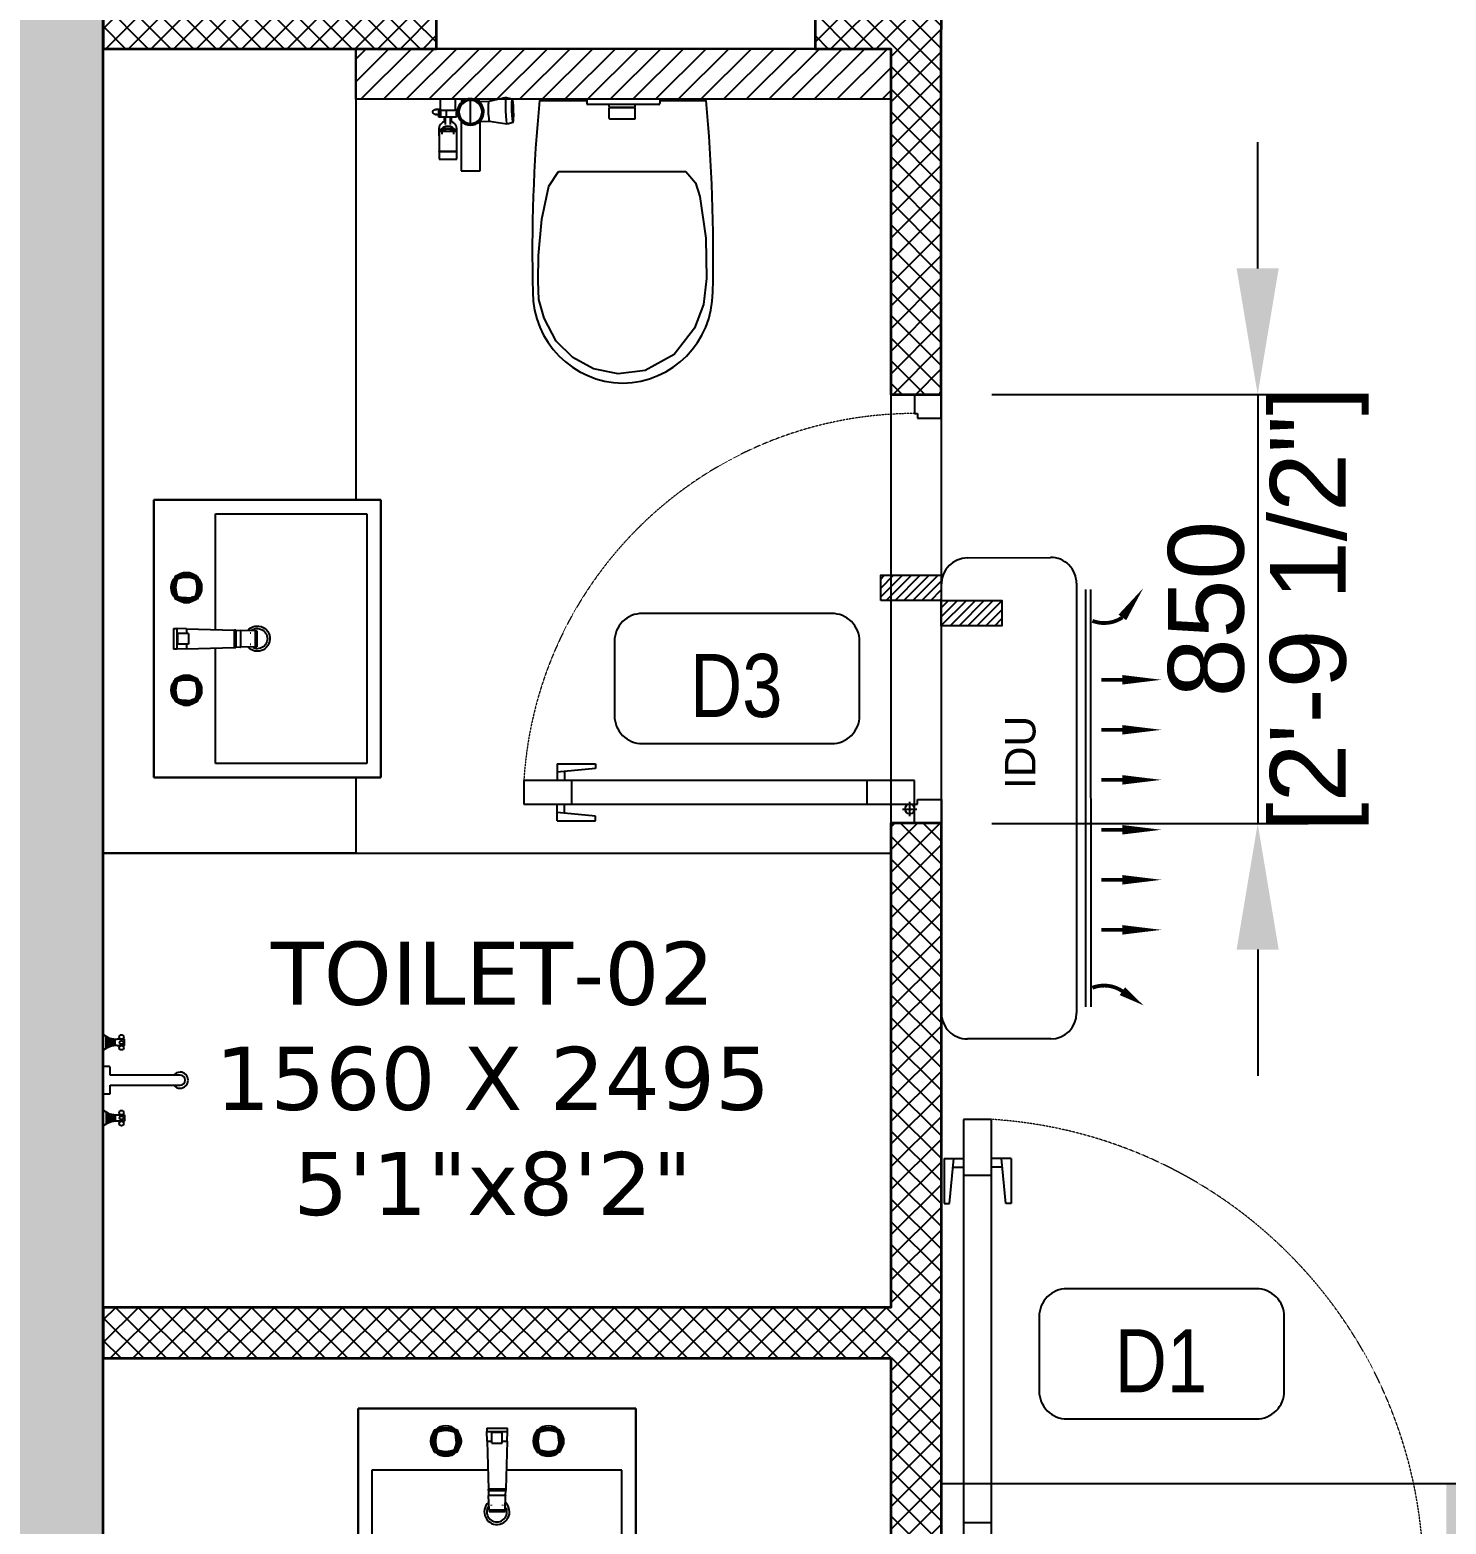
# Model space of a CAD drawing. Header units: millimetres. Extents: x 91566 to 131129, y 141753 to 207061.
# Drawn here: x 118998 to 121804, y 179310 to 182272 of the extents above; entities that cross this region are included whole.
import ezdxf
from ezdxf.enums import TextEntityAlignment as Align

# ---------------------------------------------------------------- set-up
doc = ezdxf.new("R2010")
doc.units = ezdxf.units.MM
doc.linetypes.add('3.5BHK EAST-UN-5$0$DASHED', pattern=[0.75, 0.5, -0.25])
doc.linetypes.add('3BHK  WEST_UN-2$0$DASHED', pattern=[0.75, 0.5, -0.25])
for name, color, linetype in [('A-Dimensions', 4, 'Continuous'), ('A-Door', 11, 'Continuous'), ('A-Door Line', 8, 'Continuous'), ('A-Elevation 10', 8, 'Continuous'), ('A-Fixture', 8, 'Continuous'), ('A-Furniture', 8, 'Continuous'), ('A-Hatch', 252, 'Continuous'), ('A-Room Boundary', 44, 'Continuous'), ('A-Text Main', 44, 'Continuous'), ('A-Ventilator', 4, 'Continuous')]:
    doc.layers.add(name, color=color, linetype=linetype)
doc.layers.add('A-Wall', color=240, linetype='Continuous', lineweight=35)
doc.styles.add('2024-08-29_TOWER-A$0$simplex-0.8', font='simplex.shx', dxfattribs={"width": 0.8})
doc.styles.add('3.5BHK EAST_UN-1$0$grid_text', font='verdana.ttf')
doc.styles.add('3BHK  WEST_UN-2$0$AMISH', font='arial.ttf')
doc.styles.add('ARIAL', font='ARIALN.TTF')
doc.styles.add('S', font='arial.ttf', dxfattribs={"height": 150})
doc.dimstyles.new('DIMSMALL', dxfattribs={"dimtxt": 150, "dimasz": 250, "dimexe": 100, "dimexo": 100, "dimgap": 25, "dimtad": 1, "dimdec": 0, "dimzin": 0, "dimdsep": 46, "dimtxsty": 'S', "dimcen": 0, "dimdle": 100, "dimclrd": 8, "dimclre": 8, "dimclrt": 256, "dimazin": 0, "dimtfac": 1, "dimtdec": 0, "dimtix": 1, "dimtmove": 0, "dimatfit": 3, "dimldrblk": '12_DatumFilled', "dimfxl": 1, "dimtolj": 1, "dimtzin": 0, "dimlwd": -1, "dimlwe": -1, "dimarcsym": 1})

# ---------------------------------------------------------------- blocks, each defined once
blk = doc.blocks.new('A$Ccfbdbe87')
at = {"layer": 'A-Door'}
for p, q in [((99.9, 973.1), (44.4, 973.1)), ((44.4, 973.1), (44.4, 62.5)), ((99.9, 62.5), (99.9, 973.1)), ((5.6, 895.4), (44.4, 895.4)), ((5.6, 895.4), (5.6, 806.5)), ((16.7, 806.5), (24.9, 895.4)), ((138.8, 895.4), (99.9, 895.4)), ((127.7, 806.5), (119.5, 895.4)), ((138.8, 895.4), (138.8, 806.5)), ((23.3, 878.7), (44.4, 878.7)), ((99.9, 862), (44.4, 862)), ((121, 878.7), (99.9, 878.7)), ((5.6, 806.5), (16.7, 806.5)), ((138.8, 806.5), (127.7, 806.5)), ((99.9, 173.5), (44.4, 173.5)), ((33.3, 90.2), (33.3, 56.9)), ((0, 0), (0, 62.5)), ((0, 62.5), (44.4, 62.5)), ((16.7, 73.6), (50, 73.6)), ((44.4, 62.5), (99.9, 62.5)), ((44.4, 62.5), (44.4, 55.5)), ((99.9, 62.5), (99.9, 62.5)), ((1000, 62.5), (955.6, 62.5)), ((955.6, 62.5), (955.6, 55.5)), ((1000, 0), (1000, 62.5)), ((44.4, 55.5), (55.5, 55.5)), ((55.5, 55.5), (55.5, 0)), ((944.5, 55.5), (944.5, 0)), ((955.6, 55.5), (944.5, 55.5)), ((55.5, 0), (0, 0)), ((944.5, 0), (1000, 0))]:
    blk.add_line(p, q, dxfattribs=at)
blk.add_circle((33.3, 73.6), 11.1, dxfattribs=at)
at = {"layer": 'A-Door', "linetype": '3BHK  WEST_UN-2$0$DASHED', "lineweight": 0}
blk.add_arc((41.8, 61.2), 913.8, 0.0822, 86.3506, dxfattribs=at)
blk = doc.blocks.new('A$C9b4d8ff6')
at = {"layer": 'A-Door'}
for p, q in [((84.9, 827.1), (37.7, 827.1)), ((37.7, 827.1), (37.8, 53.1)), ((85, 53.1), (84.9, 827.1)), ((4.7, 761.1), (37.7, 761.1)), ((4.7, 761.1), (4.7, 685.5)), ((14.1, 685.5), (21.1, 761.1)), ((19.8, 746.9), (37.7, 746.9)), ((117.9, 761.1), (84.9, 761.1)), ((102.8, 746.9), (84.9, 746.9)), ((108.5, 685.5), (101.5, 761.1)), ((117.9, 761.1), (118, 685.5)), ((84.9, 732.7), (37.7, 732.7)), ((4.7, 685.5), (14.1, 685.5)), ((118, 685.5), (108.5, 685.5)), ((84.9, 147.5), (37.7, 147.5)), ((14.2, 62.5), (42.5, 62.5)), ((28.3, 76.7), (28.3, 48.4)), ((0, 0), (0, 53.1)), ((0, 53.1), (37.8, 53.1)), ((37.8, 53.1), (85, 53.1)), ((37.8, 53.1), (37.8, 47.2)), ((37.8, 47.2), (47.2, 47.2)), ((47.2, 47.2), (47.2, 0)), ((85, 53.1), (85, 53.1)), ((802.8, 47.2), (802.8, 0.1)), ((812.2, 47.2), (802.8, 47.2)), ((850, 53.2), (812.2, 53.1)), ((812.2, 53.1), (812.2, 47.2)), ((850, 0.1), (850, 53.2)), ((47.2, 0), (0, 0)), ((802.8, 0.1), (850, 0.1))]:
    blk.add_line(p, q, dxfattribs=at)
blk.add_circle((28.3, 62.5), 9.44, dxfattribs=at)
at = {"layer": 'A-Door', "linetype": '3.5BHK EAST-UN-5$0$DASHED', "lineweight": 0}
blk.add_arc((35.5, 52), 776.7, 0.0858, 86.3542, dxfattribs=at)
blk = doc.blocks.new('3BHK  WEST_UN-2$0$WALL MOUNTED SPLIT AC')
for p, q in [((18067.15, -8077.46), (18073.71, -8077.46)), ((18064.01, -8112.84, 0), (18064, -8079.99, 0)), ((18064.41, -8112.84, 0), (18064.41, -8079.99, 0)), ((18065.12, -8113.34), (18065.11, -8079.5)), ((18075.75, -8079.5), (18075.75, -8113.29)), ((18073.72, -8115.33), (18067.16, -8115.38))]:
    blk.add_line(p, q)
at = {"elevation": 0}
for points in [[(18059.86, -8080.11, 0, 0.75, 0), (18061.51, -8081.22, 0.75, 0.75, 0)], [(18058.43, -8086.05, 0, 0.75, 0), (18061.52, -8086.05, 0.75, 0.75, 0)], [(18058.44, -8089.99, 0, 0.75, 0), (18061.52, -8089.99, 0.75, 0.75, 0)], [(18058.44, -8093.93, 0, 0.75, 0), (18061.52, -8093.93, 0.75, 0.75, 0)], [(18058.44, -8097.86, 0, 0.75, 0), (18061.52, -8097.86, 0.75, 0.75, 0)], [(18058.44, -8101.8, 0, 0.75, 0), (18061.52, -8101.8, 0.75, 0.75, 0)], [(18058.44, -8105.74, 0, 0.75, 0), (18061.52, -8105.74, 0.75, 0.75, 0)], [(18059.87, -8112.95, 0, 0.75, 0), (18061.51, -8110.65, 0.75, 0.75, 0)]]:
    blk.add_lwpolyline(points, format="xyseb", dxfattribs=at)
at = {"const_width": 0.3, "elevation": 0}
for points in [[(18061.51, -8081.22, 0.246742), (18063.87, -8081.49, -4.761831)], [(18061.51, -8110.65, -0.246742), (18063.87, -8110.38, 4.761831)]]:
    blk.add_lwpolyline(points, format="xyb", dxfattribs=at)
for points in [[(18061.52, -8086.05), (18063.17, -8086.05)], [(18061.52, -8089.99), (18063.17, -8089.99)], [(18061.52, -8093.93), (18063.17, -8093.93)], [(18061.52, -8097.86), (18063.17, -8097.86)], [(18061.52, -8101.8), (18063.17, -8101.8)], [(18061.52, -8105.74), (18063.17, -8105.74)]]:
    blk.add_lwpolyline(points, dxfattribs=at)
for centre, start, end in [((18067.15, -8079.5), 90.0082, 180.0082), ((18073.71, -8079.5), 0.0078, 90.0078), ((18067.16, -8113.34), 180.0082, 270.0082), ((18073.71, -8113.29), 270.0078, 0.0078)]:
    blk.add_arc(centre, 2.04, start, end)
at = {"layer": 'A-Elevation 10', "style": '3BHK  WEST_UN-2$0$AMISH'}
blk.add_attdef('IDU', text='', height=2.4, rotation=90.0082, dxfattribs=at).set_placement((17772.56, -7418.94, 0), align=Align.MIDDLE_CENTER)
blk = doc.blocks.new('A$Cf00fcc3f')
at = {"layer": 'A-Fixture'}
for p, q in [((0, 0), (0, -450)), ((550, 0), (0, 0)), ((0, -450), (0, 0)), ((0, 0), (550, 0)), ((550, -450), (550, 0)), ((550, 0), (550, -450)), ((144.2, -58.7), (143.6, -64.6)), ((145.9, -53), (144.2, -58.7)), ((148.7, -47.8), (145.9, -53)), ((146.8, -64.6), (147.8, -54.3)), ((147.8, -54.3), (150.8, -44.3)), ((147.8, -54.3), (150.3, -55.2)), ((150.3, -45.9), (148.7, -47.8)), ((149.4, -64.6), (150.3, -55.2)), ((150.3, -55.2), (152.9, -46.2)), ((151.6, -42.4), (150.8, -44.3)), ((150.8, -44.3), (152.9, -46.2)), ((151.6, -42.4), (153.6, -41.5)), ((153.7, -44.5), (151.6, -42.4)), ((152.5, -55), (151.6, -64.6)), ((155.2, -46), (152.5, -55)), ((155.2, -46), (152.5, -55)), ((153.7, -44.5), (152.9, -46.2)), ((154.1, -55.3), (153.2, -64.6)), ((153.6, -41.5), (163.5, -38.6)), ((155.5, -43.7), (153.6, -41.5)), ((155.5, -43.7), (153.7, -44.5)), ((156.4, -47.2), (154.1, -55.3)), ((157.1, -39.5), (155.1, -41.1)), ((164.2, -43.3), (155.2, -46)), ((155.5, -43.7), (164.5, -41)), ((164.5, -44.9), (156.4, -47.2)), ((162.3, -36.7), (157.1, -39.5)), ((167.9, -35), (162.3, -36.7)), ((163.5, -38.6), (173.8, -37.6)), ((163.5, -38.6), (164.5, -41)), ((173.8, -42.3), (164.2, -43.3)), ((173.8, -42.3), (164.2, -43.3)), ((164.5, -41), (173.8, -40.1)), ((173.8, -43.9), (164.5, -44.9)), ((173.8, -34.4), (167.9, -35)), ((179.7, -35), (173.8, -34.4)), ((179.7, -35), (173.8, -34.4)), ((173.8, -37.6), (184.1, -38.6)), ((173.8, -37.6), (173.8, -40.1)), ((173.8, -40.1), (183.2, -41)), ((183.4, -43.3), (173.8, -42.3)), ((183.1, -44.9), (173.8, -43.9)), ((185.4, -36.7), (179.7, -35)), ((185.4, -36.7), (179.7, -35)), ((191.2, -47.2), (183.1, -44.9)), ((184.1, -38.6), (183.2, -41)), ((183.2, -41), (192.2, -43.7)), ((183.4, -43.3), (192.4, -46)), ((192.4, -46), (183.4, -43.3)), ((184.1, -38.6), (194.1, -41.5)), ((190.6, -39.5), (185.4, -36.7)), ((190.6, -39.5), (185.4, -36.7)), ((192.5, -41.1), (190.6, -39.5)), ((192.5, -41.1), (190.6, -39.5)), ((191.2, -47.2), (193.5, -55.3)), ((192.2, -43.7), (194.1, -41.5)), ((192.2, -43.7), (193.9, -44.5)), ((192.4, -46), (195.1, -55)), ((194.4, -64.6), (193.5, -55.3)), ((193.9, -44.5), (196, -42.4)), ((193.9, -44.5), (194.7, -46.2)), ((194.1, -41.5), (196, -42.4)), ((196.9, -44.3), (194.7, -46.2)), ((194.7, -46.2), (197.4, -55.2)), ((195.1, -55), (196, -64.6)), ((196, -42.4), (196.9, -44.3)), ((196.9, -44.3), (199.8, -54.3)), ((198.9, -47.8), (197.3, -45.9)), ((198.9, -47.8), (197.3, -45.9)), ((199.8, -54.3), (197.4, -55.2)), ((197.4, -55.2), (198.3, -64.6)), ((201.7, -53), (198.9, -47.8)), ((201.7, -53), (198.9, -47.8)), ((199.8, -54.3), (200.8, -64.6)), ((203.4, -58.7), (201.7, -53)), ((203.4, -58.7), (201.7, -53)), ((203.4, -58.7), (204, -64.6)), ((204, -64.6), (203.4, -58.7)), ((254.8, -39.2), (296, -39.2)), ((254.8, -39.2), (255, -45.5)), ((255.5, -64.6), (255, -45.5)), ((255, -45.5), (295.9, -45.5)), ((265.1, -68.5), (265.1, -47.9)), ((285.7, -47.9), (265.1, -47.9)), ((285.7, -68.5), (285.7, -47.9)), ((295.3, -64.6), (295.9, -45.5)), ((295.9, -45.5), (296, -39.2)), ((347.4, -58.7), (346.8, -64.6)), ((349.1, -53), (347.4, -58.7)), ((351.9, -47.8), (349.1, -53)), ((350, -64.6), (351, -54.3)), ((351, -54.3), (354, -44.3)), ((351, -54.3), (353.5, -55.2)), ((353.5, -45.9), (351.9, -47.8)), ((352.6, -64.6), (353.5, -55.2)), ((353.5, -55.2), (356.1, -46.2)), ((354.8, -42.4), (354, -44.3)), ((354, -44.3), (356.1, -46.2)), ((354.8, -42.4), (356.8, -41.5)), ((356.9, -44.5), (354.8, -42.4)), ((355.7, -55), (354.8, -64.6)), ((358.4, -46), (355.7, -55)), ((358.4, -46), (355.7, -55)), ((356.9, -44.5), (356.1, -46.2)), ((357.3, -55.3), (356.4, -64.6)), ((356.8, -41.5), (366.7, -38.6)), ((358.7, -43.7), (356.8, -41.5)), ((358.7, -43.7), (356.9, -44.5)), ((359.6, -47.2), (357.3, -55.3)), ((360.3, -39.5), (358.3, -41.1)), ((367.4, -43.3), (358.4, -46)), ((358.7, -43.7), (367.7, -41)), ((367.7, -44.9), (359.6, -47.2)), ((365.5, -36.7), (360.3, -39.5)), ((371.1, -35), (365.5, -36.7)), ((366.7, -38.6), (377, -37.6)), ((366.7, -38.6), (367.7, -41)), ((377, -42.3), (367.4, -43.3)), ((377, -42.3), (367.4, -43.3)), ((367.7, -41), (377, -40.1)), ((377, -43.9), (367.7, -44.9)), ((377, -34.4), (371.1, -35)), ((382.9, -35), (377, -34.4)), ((382.9, -35), (377, -34.4)), ((377, -37.6), (387.3, -38.6)), ((377, -37.6), (377, -40.1)), ((377, -40.1), (386.4, -41)), ((386.6, -43.3), (377, -42.3)), ((386.3, -44.9), (377, -43.9)), ((388.6, -36.7), (382.9, -35)), ((388.6, -36.7), (382.9, -35)), ((394.4, -47.2), (386.3, -44.9)), ((387.3, -38.6), (386.4, -41)), ((386.4, -41), (395.4, -43.7)), ((386.6, -43.3), (395.6, -46)), ((395.6, -46), (386.6, -43.3)), ((387.3, -38.6), (397.3, -41.5)), ((393.8, -39.5), (388.6, -36.7)), ((393.8, -39.5), (388.6, -36.7)), ((395.7, -41.1), (393.8, -39.5)), ((395.7, -41.1), (393.8, -39.5)), ((394.4, -47.2), (396.7, -55.3)), ((395.4, -43.7), (397.3, -41.5)), ((395.4, -43.7), (397.1, -44.5)), ((395.6, -46), (398.3, -55)), ((397.6, -64.6), (396.7, -55.3)), ((397.1, -44.5), (399.2, -42.4)), ((397.1, -44.5), (397.9, -46.2)), ((397.3, -41.5), (399.2, -42.4)), ((400.1, -44.3), (397.9, -46.2)), ((397.9, -46.2), (400.6, -55.2)), ((398.3, -55), (399.2, -64.6)), ((399.2, -42.4), (400.1, -44.3)), ((400.1, -44.3), (403, -54.3)), ((402.1, -47.8), (400.5, -45.9)), ((402.1, -47.8), (400.5, -45.9)), ((403, -54.3), (400.6, -55.2)), ((400.6, -55.2), (401.5, -64.6)), ((404.9, -53), (402.1, -47.8)), ((404.9, -53), (402.1, -47.8)), ((403, -54.3), (404, -64.6)), ((406.6, -58.7), (404.9, -53)), ((406.6, -58.7), (404.9, -53)), ((406.6, -58.7), (407.2, -64.6)), ((406.6, -58.7), (407.2, -64.6)), ((143.6, -64.6), (144.2, -70.5)), ((143.6, -64.6), (144.2, -70.5)), ((144.2, -70.5), (145.9, -76.1)), ((144.2, -70.5), (145.9, -76.1)), ((145.9, -76.1), (148.7, -81.3)), ((145.9, -76.1), (148.7, -81.3)), ((147.8, -74.9), (146.8, -64.6)), ((149.4, -64.6), (146.8, -64.6)), ((147.8, -74.9), (150.3, -73.9)), ((150.8, -84.8), (147.8, -74.9)), ((148.7, -81.3), (150.3, -83.2)), ((148.7, -81.3), (150.3, -83.2)), ((150.3, -73.9), (149.4, -64.6)), ((152.9, -82.9), (150.3, -73.9)), ((150.8, -84.8), (152.9, -82.9)), ((151.6, -86.8), (150.8, -84.8)), ((151.6, -64.6), (152.5, -74.2)), ((151.6, -64.6), (152.5, -74.2)), ((151.6, -86.8), (153.7, -84.7)), ((151.6, -86.8), (153.6, -87.6)), ((152.5, -74.2), (155.2, -83.2)), ((152.5, -74.2), (155.2, -83.2)), ((152.9, -82.9), (153.7, -84.7)), ((153.2, -64.6), (154.1, -73.9)), ((155.5, -85.5), (153.6, -87.6)), ((163.5, -90.6), (153.6, -87.6)), ((153.7, -84.7), (155.5, -85.5)), ((154.1, -73.9), (156.4, -81.9)), ((155.1, -88.1), (157.1, -89.7)), ((155.1, -88.1), (157.1, -89.7)), ((155.2, -83.2), (164.2, -85.9)), ((155.2, -83.2), (164.2, -85.9)), ((164.5, -88.1), (155.5, -85.5)), ((156.4, -81.9), (164.5, -84.3)), ((163.5, -90.6), (164.5, -88.1)), ((164.2, -85.9), (173.8, -86.8)), ((164.2, -85.9), (173.8, -86.8)), ((164.5, -84.3), (173.8, -85.2)), ((173.8, -89), (164.5, -88.1)), ((173.8, -85.2), (183.1, -84.3)), ((173.8, -86.8), (183.4, -85.9)), ((173.8, -86.8), (183.4, -85.9)), ((183.2, -88.1), (173.8, -89)), ((183.1, -84.3), (191.2, -81.9)), ((192.2, -85.5), (183.2, -88.1)), ((184.1, -90.6), (183.2, -88.1)), ((183.4, -85.9), (192.4, -83.2)), ((183.4, -85.9), (192.4, -83.2)), ((194.1, -87.6), (184.1, -90.6)), ((190.6, -89.7), (192.5, -88.1)), ((190.6, -89.7), (192.5, -88.1)), ((191.2, -81.9), (193.5, -73.9)), ((192.2, -85.5), (193.9, -84.7)), ((192.2, -85.5), (194.1, -87.6)), ((192.4, -83.2), (195.1, -74.2)), ((192.4, -83.2), (195.1, -74.2)), ((194.4, -64.6), (193.5, -73.9)), ((193.9, -84.7), (194.7, -82.9)), ((193.9, -84.7), (196, -86.8)), ((196, -86.8), (194.1, -87.6)), ((197.4, -73.9), (194.7, -82.9)), ((196.9, -84.8), (194.7, -82.9)), ((196, -64.6), (195.1, -74.2)), ((196, -86.8), (196.9, -84.8)), ((199.8, -74.9), (196.9, -84.8)), ((197.3, -83.2), (198.9, -81.3)), ((197.3, -83.2), (198.9, -81.3)), ((198.3, -64.6), (197.4, -73.9)), ((199.8, -74.9), (197.4, -73.9)), ((198.3, -64.6), (200.8, -64.6)), ((198.9, -81.3), (201.7, -76.1)), ((198.9, -81.3), (201.7, -76.1)), ((200.8, -64.6), (199.8, -74.9)), ((201.7, -76.1), (203.4, -70.5)), ((201.7, -76.1), (203.4, -70.5)), ((204, -64.6), (203.4, -70.5)), ((204, -64.6), (203.4, -70.5)), ((255.5, -64.6), (258.3, -160.2)), ((255.5, -64.6), (265.1, -64.6)), ((265.1, -68.5), (285.7, -68.5)), ((285.7, -64.6), (295.3, -64.6)), ((295.3, -64.6), (292.6, -160.2)), ((346.8, -64.6), (347.4, -70.5)), ((346.8, -64.6), (347.4, -70.5)), ((347.4, -70.5), (349.1, -76.1)), ((347.4, -70.5), (349.1, -76.1)), ((349.1, -76.1), (351.9, -81.3)), ((349.1, -76.1), (351.9, -81.3)), ((351, -74.9), (350, -64.6)), ((352.6, -64.6), (350, -64.6)), ((351, -74.9), (353.5, -73.9)), ((354, -84.8), (351, -74.9)), ((351.9, -81.3), (353.5, -83.2)), ((351.9, -81.3), (353.5, -83.2)), ((353.5, -73.9), (352.6, -64.6)), ((356.1, -82.9), (353.5, -73.9)), ((354, -84.8), (356.1, -82.9)), ((354.8, -86.8), (354, -84.8)), ((354.8, -64.6), (355.7, -74.2)), ((354.8, -64.6), (355.7, -74.2)), ((354.8, -86.8), (356.9, -84.7)), ((354.8, -86.8), (356.8, -87.6)), ((355.7, -74.2), (358.4, -83.2)), ((355.7, -74.2), (358.4, -83.2)), ((356.1, -82.9), (356.9, -84.7)), ((356.4, -64.6), (357.3, -73.9)), ((358.7, -85.5), (356.8, -87.6)), ((366.7, -90.6), (356.8, -87.6)), ((356.9, -84.7), (358.7, -85.5)), ((357.3, -73.9), (359.6, -81.9)), ((358.3, -88.1), (360.3, -89.7)), ((358.3, -88.1), (360.3, -89.7)), ((358.4, -83.2), (367.4, -85.9)), ((358.4, -83.2), (367.4, -85.9)), ((367.7, -88.1), (358.7, -85.5)), ((359.6, -81.9), (367.7, -84.3)), ((366.7, -90.6), (367.7, -88.1)), ((367.4, -85.9), (377, -86.8)), ((367.4, -85.9), (377, -86.8)), ((367.7, -84.3), (377, -85.2)), ((377, -89), (367.7, -88.1)), ((377, -85.2), (386.3, -84.3)), ((377, -86.8), (386.6, -85.9)), ((377, -86.8), (386.6, -85.9)), ((386.4, -88.1), (377, -89)), ((386.3, -84.3), (394.4, -81.9)), ((395.4, -85.5), (386.4, -88.1)), ((387.3, -90.6), (386.4, -88.1)), ((386.6, -85.9), (395.6, -83.2)), ((386.6, -85.9), (395.6, -83.2)), ((397.3, -87.6), (387.3, -90.6)), ((393.8, -89.7), (395.7, -88.1)), ((393.8, -89.7), (395.7, -88.1)), ((394.4, -81.9), (396.7, -73.9)), ((395.4, -85.5), (397.1, -84.7)), ((395.4, -85.5), (397.3, -87.6)), ((395.6, -83.2), (398.3, -74.2)), ((395.6, -83.2), (398.3, -74.2)), ((397.6, -64.6), (396.7, -73.9)), ((397.1, -84.7), (397.9, -82.9)), ((397.1, -84.7), (399.2, -86.8)), ((399.2, -86.8), (397.3, -87.6)), ((400.6, -73.9), (397.9, -82.9)), ((400.1, -84.8), (397.9, -82.9)), ((399.2, -64.6), (398.3, -74.2)), ((399.2, -86.8), (400.1, -84.8)), ((403, -74.9), (400.1, -84.8)), ((400.5, -83.2), (402.1, -81.3)), ((400.5, -83.2), (402.1, -81.3)), ((401.5, -64.6), (400.6, -73.9)), ((403, -74.9), (400.6, -73.9)), ((401.5, -64.6), (404, -64.6)), ((402.1, -81.3), (404.9, -76.1)), ((402.1, -81.3), (404.9, -76.1)), ((404, -64.6), (403, -74.9)), ((404.9, -76.1), (406.6, -70.5)), ((404.9, -76.1), (406.6, -70.5)), ((407.2, -64.6), (406.6, -70.5)), ((407.2, -64.6), (406.6, -70.5)), ((157.1, -89.7), (162.3, -92.4)), ((157.1, -89.7), (162.3, -92.4)), ((162.3, -92.4), (167.9, -94.2)), ((162.3, -92.4), (167.9, -94.2)), ((173.8, -91.6), (163.5, -90.6)), ((167.9, -94.2), (173.8, -94.7)), ((167.9, -94.2), (173.8, -94.7)), ((173.8, -91.6), (173.8, -89)), ((184.1, -90.6), (173.8, -91.6)), ((173.8, -94.7), (179.7, -94.2)), ((173.8, -94.7), (179.7, -94.2)), ((179.7, -94.2), (185.4, -92.4)), ((179.7, -94.2), (185.4, -92.4)), ((185.4, -92.4), (190.6, -89.7)), ((185.4, -92.4), (190.6, -89.7)), ((360.3, -89.7), (365.5, -92.4)), ((360.3, -89.7), (365.5, -92.4)), ((365.5, -92.4), (371.1, -94.2)), ((365.5, -92.4), (371.1, -94.2)), ((377, -91.6), (366.7, -90.6)), ((371.1, -94.2), (377, -94.7)), ((371.1, -94.2), (377, -94.7)), ((377, -91.6), (377, -89)), ((387.3, -90.6), (377, -91.6)), ((377, -94.7), (382.9, -94.2)), ((377, -94.7), (382.9, -94.2)), ((382.9, -94.2), (388.6, -92.4)), ((382.9, -94.2), (388.6, -92.4)), ((388.6, -92.4), (393.8, -89.7)), ((388.6, -92.4), (393.8, -89.7)), ((257.2, -122), (27.5, -122)), ((27.5, -122), (27.5, -422)), ((522.5, -122), (293.7, -122)), ((522.5, -422), (522.5, -122)), ((258.3, -162.3), (258.3, -160.2)), ((292.6, -160.2), (258.3, -160.2)), ((258.3, -162.3), (258.6, -171.8)), ((258.3, -162.3), (292.5, -162.3)), ((258.6, -171.8), (258.6, -172.7)), ((258.6, -171.8), (292.2, -171.8)), ((259.4, -201.1), (258.6, -172.7)), ((292.2, -172.7), (258.6, -172.7)), ((291.4, -201.1), (292.2, -172.7)), ((292.2, -171.8), (292.5, -162.3)), ((292.2, -171.8), (292.2, -172.7)), ((292.6, -160.2), (292.5, -162.3)), ((259.4, -201.1), (259.5, -204.3)), ((259.4, -201.1), (291.4, -201.1)), ((259.5, -204.3), (291.3, -204.3)), ((264.3, -192.3), (264.3, -190.8)), ((286.5, -192.3), (286.5, -190.8)), ((291.3, -204.3), (291.4, -201.1)), ((27.5, -422), (522.5, -422)), ((0, -450), (550, -450)), ((550, -450), (0, -450))]:
    blk.add_line(p, q, dxfattribs=at)
for radius, start, end in [(25, 130.6704, 0), (20, 145.6811, 0), (25, 0, 45), (20, 0, 24.0891)]:
    blk.add_arc((275, -205), radius, start, end, dxfattribs=at)
blk = doc.blocks.new('3BHK  WEST_UN-2$0$fgdskokjmfv')
at = {"layer": 'A-Fixture', "linetype": 'Continuous'}
for p, q in [((15769231.8, 1072211.9), (15769232.1, 1072190)), ((15769309.2, 1072211.9), (15769231.8, 1072211.9)), ((15769262.2, 1072190), (15769262.5, 1072211.9)), ((15769274.3, 1072211.9), (15769274.3, 1072210.2)), ((15769274.3, 1072210.2), (15769274.3, 1072208.5)), ((15769274.3, 1072208.5), (15769274.3, 1072206.8)), ((15769274.3, 1072206.8), (15769274.3, 1072205.4)), ((15769292.1, 1072163.3), (15769292.1, 1072209.4)), ((15769309.2, 1072211.4), (15769309.2, 1072211.9)), ((15769309.2, 1072209.7), (15769309.2, 1072211.4)), ((15769309.2, 1072208), (15769309.2, 1072209.7)), ((15769309.2, 1072206.4), (15769309.2, 1072208)), ((15769309.2, 1072206), (15769309.2, 1072206.4)), ((15769328, 1072207), (15769309.9, 1072206.4)), ((15769362.5, 1072214.8), (15769328, 1072207)), ((15769362.5, 1072214.8), (15769374.5, 1072212)), ((15769428.5, 1072209.1), (15769522.1, 1072209.1)), ((15769667.1, 1072211.9), (15769522.1, 1072211.9)), ((15769522.1, 1072211.9), (15769522.1, 1072203.9)), ((15769664.1, 1072200.9), (15769525.1, 1072200.9)), ((15769618.4, 1072200.9), (15769565.9, 1072200.9)), ((15769565.9, 1072200.9), (15769565.9, 1072197.6)), ((15769618.4, 1072194.8), (15769565.9, 1072194.8)), ((15769565.9, 1072194.8), (15769565.9, 1072174.4)), ((15769567.4, 1072196.1), (15769616.9, 1072196.1)), ((15769618.4, 1072197.6), (15769618.4, 1072200.9)), ((15769618.4, 1072174.4), (15769618.4, 1072194.8)), ((15769667.1, 1072211.9), (15769667.1, 1072203.9)), ((15769667.1, 1072209.1), (15769758.5, 1072209.1)), ((15769217.4, 1072186.7), (15769217.5, 1072186.9)), ((15769217.4, 1072186.5), (15769217.4, 1072186.7)), ((15769217.4, 1072186.3), (15769217.4, 1072186.5)), ((15769217.4, 1072186.1), (15769217.4, 1072186.3)), ((15769217.4, 1072186.3), (15769217.4, 1072186.3)), ((15769217.5, 1072185.9), (15769217.4, 1072186.1)), ((15769217.5, 1072187.3), (15769217.6, 1072187.5)), ((15769217.5, 1072187.1), (15769217.5, 1072187.3)), ((15769217.5, 1072186.9), (15769217.5, 1072187.1)), ((15769217.5, 1072185.7), (15769217.5, 1072185.9)), ((15769217.5, 1072185.5), (15769217.5, 1072185.7)), ((15769217.5, 1072185.3), (15769217.5, 1072185.5)), ((15769217.6, 1072185.1), (15769217.5, 1072185.3)), ((15769217.6, 1072187.7), (15769217.7, 1072187.9)), ((15769217.6, 1072187.5), (15769217.6, 1072187.7)), ((15769217.6, 1072184.9), (15769217.6, 1072185.1)), ((15769217.7, 1072184.7), (15769217.6, 1072184.9)), ((15769217.7, 1072187.9), (15769217.8, 1072188.1)), ((15769217.8, 1072184.5), (15769217.7, 1072184.7)), ((15769217.8, 1072188.3), (15769217.9, 1072188.5)), ((15769217.8, 1072188.1), (15769217.8, 1072188.3)), ((15769217.8, 1072184.3), (15769217.8, 1072184.5)), ((15769217.9, 1072184.2), (15769217.8, 1072184.3)), ((15769217.9, 1072188.5), (15769218, 1072188.7)), ((15769218, 1072184), (15769217.9, 1072184.2)), ((15769218, 1072188.7), (15769218.1, 1072188.8)), ((15769218.1, 1072183.8), (15769218, 1072184)), ((15769218.1, 1072188.8), (15769218.2, 1072189)), ((15769218.2, 1072183.6), (15769218.1, 1072183.8)), ((15769218.2, 1072189), (15769218.3, 1072189.2)), ((15769218.3, 1072183.5), (15769218.2, 1072183.6)), ((15769218.3, 1072189.2), (15769218.4, 1072189.3)), ((15769218.5, 1072183.3), (15769218.3, 1072183.5)), ((15769218.4, 1072189.3), (15769218.5, 1072189.5)), ((15769218.5, 1072189.5), (15769218.7, 1072189.6)), ((15769218.6, 1072183.2), (15769218.5, 1072183.3)), ((15769218.7, 1072183), (15769218.6, 1072183.2)), ((15769218.7, 1072189.6), (15769218.8, 1072189.8)), ((15769218.8, 1072182.9), (15769218.7, 1072183)), ((15769218.8, 1072189.8), (15769218.9, 1072189.9)), ((15769219, 1072182.7), (15769218.8, 1072182.9)), ((15769218.9, 1072189.9), (15769219.1, 1072190.1)), ((15769219.1, 1072182.6), (15769219, 1072182.7)), ((15769219.1, 1072190.1), (15769219.2, 1072190.2)), ((15769219.3, 1072182.5), (15769219.1, 1072182.6)), ((15769219.2, 1072190.2), (15769219.4, 1072190.3)), ((15769219.4, 1072182.3), (15769219.3, 1072182.5)), ((15769219.4, 1072190.3), (15769219.6, 1072190.4)), ((15769219.6, 1072182.2), (15769219.4, 1072182.3)), ((15769219.6, 1072190.4), (15769219.7, 1072190.6)), ((15769219.8, 1072182.1), (15769219.6, 1072182.2)), ((15769219.7, 1072190.6), (15769219.9, 1072190.7)), ((15769219.9, 1072182), (15769219.8, 1072182.1)), ((15769219.9, 1072190.7), (15769220.1, 1072190.8)), ((15769220.1, 1072181.9), (15769219.9, 1072182)), ((15769220.1, 1072190.8), (15769220.3, 1072190.8)), ((15769220.3, 1072181.8), (15769220.1, 1072181.9)), ((15769220.3, 1072190.8), (15769220.4, 1072190.9)), ((15769220.5, 1072181.7), (15769220.3, 1072181.8)), ((15769220.4, 1072190.9), (15769220.6, 1072191)), ((15769220.7, 1072181.7), (15769220.5, 1072181.7)), ((15769220.6, 1072191), (15769220.8, 1072191.1)), ((15769220.9, 1072181.6), (15769220.7, 1072181.7)), ((15769220.8, 1072191.1), (15769221, 1072191.1)), ((15769221, 1072181.5), (15769220.9, 1072181.6)), ((15769221, 1072191.1), (15769221.2, 1072191.2)), ((15769221.2, 1072181.5), (15769221, 1072181.5)), ((15769221.2, 1072191.2), (15769221.4, 1072191.2)), ((15769221.4, 1072181.4), (15769221.2, 1072181.5)), ((15769221.4, 1072191.2), (15769221.6, 1072191.3)), ((15769221.6, 1072181.4), (15769221.4, 1072181.4)), ((15769221.6, 1072191.3), (15769221.8, 1072191.3)), ((15769221.8, 1072181.4), (15769221.6, 1072181.4)), ((15769221.8, 1072191.3), (15769222, 1072191.3)), ((15769222, 1072181.4), (15769221.8, 1072181.4)), ((15769222, 1072191.3), (15769222.2, 1072191.3)), ((15769222.2, 1072181.3), (15769222, 1072181.4)), ((15769222.2, 1072191.3), (15769222.4, 1072191.3)), ((15769222.4, 1072181.3), (15769222.2, 1072181.3)), ((15769222.4, 1072191.3), (15769222.4, 1072191.3)), ((15769222.5, 1072191.3), (15769222.4, 1072191.3)), ((15769222.4, 1072191.3), (15769222.4, 1072191.3)), ((15769222.4, 1072191.3), (15769222.5, 1072191.3)), ((15769222.5, 1072181.3), (15769222.4, 1072181.3)), ((15769222.4, 1072181.3), (15769222.4, 1072181.3)), ((15769222.4, 1072181.3), (15769222.5, 1072181.3)), ((15769222.6, 1072191.3), (15769222.5, 1072191.3)), ((15769222.5, 1072191.3), (15769222.5, 1072191.3)), ((15769222.5, 1072191.3), (15769222.7, 1072191.3)), ((15769222.6, 1072181.3), (15769222.5, 1072181.3)), ((15769222.5, 1072181.3), (15769222.5, 1072181.3)), ((15769222.5, 1072181.3), (15769222.7, 1072181.3)), ((15769222.8, 1072191.3), (15769222.6, 1072191.3)), ((15769222.8, 1072181.3), (15769222.6, 1072181.3)), ((15769222.7, 1072191.3), (15769222.9, 1072191.3)), ((15769222.7, 1072181.3), (15769222.8, 1072181.3)), ((15769232.1, 1072191.3), (15769222.8, 1072191.3)), ((15769222.8, 1072181.3), (15769228.8, 1072181.3)), ((15769223, 1072181.3), (15769222.8, 1072181.3)), ((15769222.9, 1072191.3), (15769223.1, 1072191.3)), ((15769223.3, 1072181.3), (15769223, 1072181.3)), ((15769223.1, 1072191.3), (15769223.4, 1072191.3)), ((15769223.6, 1072181.3), (15769223.3, 1072181.3)), ((15769223.4, 1072191.3), (15769223.8, 1072191.3)), ((15769224, 1072181.3), (15769223.6, 1072181.3)), ((15769223.8, 1072191.3), (15769224.2, 1072191.3)), ((15769224.4, 1072181.3), (15769224, 1072181.3)), ((15769224.2, 1072191.3), (15769224.7, 1072191.3)), ((15769224.9, 1072181.3), (15769224.4, 1072181.3)), ((15769228.6, 1072190), (15769228.8, 1072176)), ((15769228.7, 1072190), (15769232.9, 1072190)), ((15769233.2, 1072176), (15769228.9, 1072176)), ((15769232.9, 1072190), (15769239.6, 1072190)), ((15769233.1, 1072183), (15769232.9, 1072190)), ((15769233.2, 1072176), (15769233.1, 1072183)), ((15769239.6, 1072176), (15769233.2, 1072176)), ((15769239.6, 1072190), (15769243.9, 1072190)), ((15769243.8, 1072176), (15769239.6, 1072176)), ((15769240, 1072176), (15769240, 1072167.3)), ((15769242, 1072176), (15769242, 1072161.6)), ((15769243.9, 1072183), (15769243.8, 1072176)), ((15769247.1, 1072176), (15769243.8, 1072176)), ((15769243.9, 1072190), (15769247.1, 1072190)), ((15769243.9, 1072190), (15769243.9, 1072183)), ((15769247.1, 1072190), (15769264.5, 1072190)), ((15769264.4, 1072176), (15769247.1, 1072176)), ((15769252.2, 1072161.6), (15769252.2, 1072176)), ((15769254.3, 1072167.3), (15769254.3, 1072176)), ((15769262.2, 1072191.3), (15769262.5, 1072191.3)), ((15769262.5, 1072191.3), (15769263.8, 1072191.3)), ((15769263.8, 1072191.3), (15769265.2, 1072191.3)), ((15769264.4, 1072183), (15769264.5, 1072190)), ((15769264.4, 1072176), (15769264.4, 1072183)), ((15769265.9, 1072181.3), (15769264.5, 1072181.3)), ((15769265.2, 1072191.3), (15769266.5, 1072191.3)), ((15769266.6, 1072181.3), (15769265.9, 1072181.3)), ((15769273.1, 1072167.7), (15769273.1, 1072069.7)), ((15769311.1, 1072167.5), (15769329.3, 1072168.1)), ((15769311.2, 1072069.7), (15769311.2, 1072167.7)), ((15769329.3, 1072168.1), (15769364.2, 1072162.5)), ((15769364.3, 1072162.5), (15769376.1, 1072166)), ((15769567.3, 1072172.9), (15769616.9, 1072172.9)), ((15769229.4, 1072152.1), (15769229.4, 1072141.2)), ((15769229.6, 1072148.4), (15769264.6, 1072148.4)), ((15769229.6, 1072148.4), (15769229.6, 1072107.6)), ((15769235.2, 1072152.4), (15769235.2, 1072142.5)), ((15769240, 1072155.2), (15769240, 1072152.4)), ((15769254.3, 1072152.4), (15769254.3, 1072155.2)), ((15769259, 1072142.5), (15769259, 1072152.4)), ((15769264.6, 1072107.6), (15769264.6, 1072148.4)), ((15769264.9, 1072141.2), (15769264.9, 1072152.1)), ((15769229.6, 1072107.6), (15769264.6, 1072107.6)), ((15769229.6, 1072107.1), (15769229.6, 1072107.6)), ((15769264.6, 1072107.6), (15769229.6, 1072107.6)), ((15769264.6, 1072107.1), (15769229.6, 1072107.1)), ((15769229.6, 1072107.1), (15769229.6, 1072093)), ((15769264.6, 1072107.1), (15769264.6, 1072107.6)), ((15769264.6, 1072093), (15769264.6, 1072107.1)), ((15769229.6, 1072093), (15769264.6, 1072093)), ((15769273.1, 1072069.7), (15769311.2, 1072069.7)), ((15769466.3, 1072068.4), (15769718.4, 1072068.4))]:
    blk.add_line(p, q, dxfattribs=at)
at = {"layer": 'A-Fixture', "linetype": 'Continuous', "flags": 128}
blk.add_lwpolyline([(15769718.4, 1072068.4), (15769737.6, 1072045.5), (15769745.9, 1072018.8), (15769758.3, 1071936), (15769759.7, 1071856.1), (15769753.6, 1071804.7), (15769735.8, 1071758), (15769695.5, 1071705.9), (15769637.7, 1071673.8), (15769584.5, 1071667.4), (15769535.5, 1071677.4), (15769494.7, 1071699.3), (15769461.6, 1071732.3), (15769437.5, 1071777.7), (15769427.2, 1071814.6), (15769425.9, 1071851.1), (15769426.5, 1071902.1), (15769433.3, 1071973.6), (15769447, 1072039.1), (15769466.3, 1072068.4)], dxfattribs=at)
at = {"layer": 'A-Fixture', "linetype": 'Continuous'}
for centre, radius, start, end in [((15769292.1, 1072186.3), 26.2, 100.2496, 180), ((15769292.1, 1072186.3), 23, 0, 180), ((15769292.1, 1072186.3), 26.2, 0, 132.8693), ((15772559.7, 1071909.6), 3145.4, 174.5369, 181.4631), ((15769525.1, 1072203.9), 3, 180, 270), ((15769567.4, 1072197.6), 1.5, 180, 270), ((15769616.9, 1072197.6), 1.5, 270, 0), ((15769664.1, 1072203.9), 3, 270, 0), ((15766627.4, 1071909.6), 3145.4, 358.5369, 5.4631), ((15769292.1, 1072186.3), 26.2, 180, 0), ((15769292.1, 1072186.3), 23, 180, 0), ((15769292.1, 1072189.5), 28.9, 228.7983, 242.5322), ((15769292.1, 1072189.5), 28.9, 297.4678, 311.2017), ((15769567.3, 1072174.4), 1.46, 180, 270), ((15769616.9, 1072174.4), 1.46, 270, 0), ((15769595.6, 1071829.3), 180.3, 180, 269.3484), ((15769591.5, 1071829.3), 180.3, 270.6516, 0)]:
    blk.add_arc(centre, radius, start, end, dxfattribs=at)
for centre, major_axis, ratio, start_param, end_param in [((15769310.5, 1072186.9), (-0.6, 19.4), 0.087894, 6.275362, 6.466185), ((15769328.7, 1072187.5), (-0.6, 19.4), 0.087894, 6.275362, 9.416955), ((15769363.4, 1072188.7), (-0.8, 26.2), 0.087894, 0.017046, 3.133769), ((15769375.3, 1072189), (-0.7, 23), 0.087894, 0.026053, 3.133769), ((15769375.3, 1072189), (-0.7, 23), 0.087894, 3.165124, 6.230506), ((15769247.1, 1072152.1), (17.8, 0), 0.939693, 1.86017, 3.254011), ((15769247.1, 1072152.1), (17.8, 0), 0.939693, 6.170767, 7.561634), ((15769310.5, 1072186.9), (-0.6, 19.4), 0.087894, 2.98627, 3.106469), ((15769247.1, 1072141.2), (17.8, 0), 0.939693, 2.995055, 3.28771), ((15769247.1, 1072141.2), (17.8, 0), 0.939693, 0.452611, 2.688981), ((15769247.1, 1072141.2), (13.4, 0), 0.939693, 1.839841, 2.521963), ((15769247.1, 1072142.5), (11.9, 0), 0.939693, 1.570796, 2.584055), ((15769247.1, 1072142.5), (11.9, 0), 0.939693, 1.570796, 2.584055), ((15769247.1, 1072141), (11.9, 0), 0.939693, 1.570796, 2.410164), ((15769247.1, 1072141.2), (13.4, 0), 0.939693, 1.634555, 1.767445), ((15769247.1, 1072142.5), (11.9, 0), 0.939693, 0.557537, 1.570796), ((15769247.1, 1072142.5), (11.9, 0), 0.939693, 0.557537, 1.570796), ((15769247.1, 1072141), (11.9, 0), 0.939693, 0.731428, 1.570796), ((15769247.1, 1072141.2), (13.4, 0), 0.939693, 1.374148, 1.507037), ((15769247.1, 1072141.2), (13.4, 0), 0.939693, 0.61963, 1.312246), ((15769247.1, 1072141.2), (17.8, 0), 0.939693, 6.137068, 6.429723)]:
    blk.add_ellipse(centre, major_axis=major_axis, ratio=ratio, start_param=start_param, end_param=end_param, dxfattribs=at)
blk = doc.blocks.new('A$Cfbc7273c')
at = {"layer": 'A-Fixture'}
for p, q in [((0, 90.6), (0, 59.4)), ((0, -90.6), (0, 90.6)), ((-41.9, 68.8), (-41.9, 81.3)), ((-41.9, 81.3), (-27.4, 81.2)), ((-27.4, 68.8), (-41.9, 68.8)), ((-23.6, 68.6), (-23.6, 81.3)), ((-22.2, 81.5), (-22.2, 68.5)), ((-20.4, 68.3), (-20.4, 81.7)), ((-18, 82.2), (-18, 67.8)), ((-15.8, 67.3), (-15.8, 82.7)), ((-13.3, 66.5), (-13.3, 83.5)), ((-9.9, 65.2), (-9.9, 84.7)), ((-5.4, 63), (-5.4, 87)), ((-13.5, 10), (-152, 10)), ((-13.5, 26), (-13.5, 10)), ((0, 27), (-12.5, 27)), ((0, -27), (0, 27)), ((-152, -10), (-13.5, -10)), ((-13.5, -10), (-13.5, -26)), ((-12.5, -27), (0, -27)), ((-41.9, -68.8), (-41.9, -81.3)), ((-27.4, -68.8), (-41.9, -68.8)), ((-41.9, -81.3), (-27.4, -81.2)), ((-23.6, -68.6), (-23.6, -81.3)), ((-22.2, -81.5), (-22.2, -68.5)), ((-20.4, -68.3), (-20.4, -81.7)), ((-18, -82.2), (-18, -67.8)), ((-15.8, -67.3), (-15.8, -82.7)), ((-13.3, -66.5), (-13.3, -83.5)), ((-9.9, -65.2), (-9.9, -84.7)), ((-5.4, -63), (-5.4, -87)), ((0, -90.6), (0, -59.4))]:
    blk.add_line(p, q, dxfattribs=at)
for centre, radius in [((-36, 85.7), 4.41), ((-36, 64.3), 4.41), ((-36, 74.8), 3.69), ((-36, -64.3), 4.41), ((-36, -85.7), 4.41), ((-36, -74.8), 3.69)]:
    blk.add_circle(centre, radius, dxfattribs=at)
for centre, radius, start, end in [((-27.2, 125.4), 44.2, 269.7849, 308.0362), ((-27.4, 24.1), 44.7, 52.1791, 90), ((-152, 0), 16, 90, 180.0001), ((-152, 0), 16, 180.0001, 270), ((-152, 0), 10, 90, 270), ((-152, 0), 16, 38.6822, 90), ((-12.5, 26), 0.999, 89.9998, 180.1995), ((-152, 0), 16, 270, 321.3178), ((-12.5, -26), 1, 180, 269.8008), ((-27.4, -24.1), 44.7, 270, 307.8209), ((-27.2, -125.4), 44.2, 51.9638, 90.2151)]:
    blk.add_arc(centre, radius, start, end, dxfattribs=at)
blk = doc.blocks.new('A$C4f85aa07')
at = {"layer": 'A-Ventilator', "linetype": 'Continuous'}
for points in [[(25, 175), (75, 175), (75, 225), (25, 225)], [(725, 225), (675, 225), (675, 175), (725, 175)], [(0, 100), (50, 100), (50, 175), (25, 175), (25, 200), (0, 200)], [(750, 200), (725, 200), (725, 175), (700, 175), (700, 100), (750, 100)]]:
    blk.add_hatch(color=256, dxfattribs=at).paths.add_polyline_path(points)
for p, q in [((75, 225), (25, 225)), ((25, 225), (25, 175)), ((675, 225), (75, 225)), ((75, 175), (75, 225)), ((675, 225), (75, 225)), ((725, 225), (675, 225)), ((675, 225), (675, 175)), ((725, 175), (725, 225)), ((0, 200), (0, 100)), ((750, 200), (0, 200)), ((25, 200), (0, 200)), ((0, 200), (0, 100)), ((0, 200), (0, 100)), ((25, 175), (25, 200)), ((675, 200), (75, 200)), ((750, 200), (725, 200)), ((725, 200), (725, 175)), ((750, 200), (750, 100)), ((750, 200), (750, 100)), ((750, 200), (750, 100)), ((50, 175), (25, 175)), ((25, 175), (75, 175)), ((50, 100), (50, 175)), ((75, 175), (675, 175)), ((675, 175), (725, 175)), ((725, 175), (700, 175)), ((700, 175), (700, 100)), ((0, 100), (0, 0)), ((0, 100), (50, 100)), ((0, 100), (0, 0)), ((50, 100), (700, 100)), ((700, 100), (750, 100)), ((750, 100), (750, 0)), ((750, 100), (750, 0)), ((750, 0), (0, 0))]:
    blk.add_line(p, q, dxfattribs=at)
blk = doc.blocks.new('2024-08-29_TOWER-A$0$WNTG')
at = {"layer": 'A-Text Main'}
blk.add_lwpolyline([(-187.8, 246.2), (187.8, 246.2, -0.414214), (242.8, 191.2), (242.8, 43.3, -0.414214), (187.8, -11.7), (-187.8, -11.7, -0.414214), (-242.8, 43.3), (-242.8, 191.2, -0.414214)], format="xyb", close=True, dxfattribs=at)
at = {"layer": 'A-Text Main', "style": '2024-08-29_TOWER-A$0$simplex-0.8', "width": 0.8}
blk.add_attdef('WNTG', text='', height=150, dxfattribs=at).set_placement((-1.6, 43), align=Align.CENTER)
blk = doc.blocks.new('TILE DROP')
at = {"layer": 'A-Door Line'}
h = blk.add_hatch(dxfattribs=at)
h.set_pattern_fill('ANSI31', color=8, scale=0.1)
h.set_pattern_definition([(45, (-18.584744, -6.592634), (-0.008838835, 0.008838835), [])])
h.paths.add_polyline_path([(0, 0.05), (-0.12, 0.05), (-0.12, 0), (0, 0)])
h.paths.add_polyline_path([(0.12, -0.05), (0.12, 0), (0, 0), (0, -0.05)])
at = {"layer": 'A-Door Line', "color": 8}
for points in [[(-0.12, 0), (-0.12, 0.05), (0, 0.05), (0, 0)], [(0, -0.05), (0, 0), (0.12, 0), (0.12, -0.05)]]:
    blk.add_lwpolyline(points, close=True, dxfattribs=at)
blk = doc.blocks.new('Unit_3')
at = {"layer": 'A-Hatch', "linetype": 'Continuous'}
h = blk.add_hatch(color=256, dxfattribs=at)
h.dxf.hatch_style = 1
h.paths.add_polyline_path([(0, -4107), (0, 0), (2950, 0), (2950, -250), (250, -250), (250, -3907.1), (3749.5, -3907.1), (3749.5, -4107.1)])
h.paths.add_polyline_path([(5510, -4107.1), (5510, 0), (4680, 0), (4680, -250), (5310, -250), (5310, -4107.1)])
h.paths.add_polyline_path([(6920, -250), (10663.4, -250), (10663.4, 0), (6920, 0)])
h.paths.add_polyline_path([(8170.2, -4106.6), (11365, -4106.6), (11365, -2899.7), (11115, -2899.7), (11115, -3856.5), (8170.2, -3856.5)])
h.paths.add_polyline_path([(250, -5307), (0, -5307), (0, -12449.9), (3342, -12449.9), (3342, -12199.9), (249.6, -12199.9), (249.6, -8258.9), (5201.6, -8258.9), (5201.6, -8058.9), (250, -8058.9)])
h = blk.add_hatch(dxfattribs=at)
h.set_pattern_fill('ANSI37', color=256, scale=10)
h.paths.add_polyline_path([(3930, -250), (3930, 0), (3650, 0), (3650, -250), (3650, -933), (3749.5, -932.5), (3749.5, -249.5)])
h.paths.add_polyline_path([(3749.5, -1783), (3650, -1783), (3650, -2907.1), (3749.5, -2907.1), (3749.5, -2843), (5310, -2843), (5310, -2742.4), (3749.5, -2742.4)])
h.paths.add_polyline_path([(5510, -3607.1), (7070.2, -3607.1), (7070.2, -4107.1), (7170.2, -4107.1), (7170.2, -2547.1), (7070.2, -2547.1), (7070.2, -3506.5), (5510, -3506.5)])
h.paths.add_polyline_path([(7069.7, -250), (7069.7, -811.3), (6919.7, -811.3), (6920, -1011.9), (7070.2, -1011.9), (7070, -1697.1), (7170, -1697.1), (7170.2, -250)])
h.paths.add_polyline_path([(5509.5, -1011.9), (6170, -1011.9), (6169.9, -811.3), (5509.5, -811.3)])
h.paths.add_polyline_path([(9476.2, -4107.6), (9476.2, -4557), (9576.2, -4557), (9576.2, -4107.6)])
h.paths.add_polyline_path([(8476.8, -4106.6), (8476.8, -4557), (8726.8, -4557), (8726.8, -4106.6)])
h.paths.add_polyline_path([(8476.8, -8008.9), (8476.8, -7557), (8726.6, -7557), (8726.6, -8008.9)])
h.paths.add_polyline_path([(9640.6, -8258.9), (9640.4, -8859.8), (9539.9, -8859.8), (9540.1, -8258.9)])
h.paths.add_polyline_path([(10340.6, -8258.9), (10340.6, -8758.9), (10240.6, -8758.9), (10240.6, -8258.9)])
h.paths.add_polyline_path([(9640.6, -12199.9), (9640.7, -9859.8), (9540.2, -9859.8), (9540.1, -12199.9)])
h.paths.add_polyline_path([(6201.6, -9258.9), (5192, -9258.9), (5192, -9358.3), (6201.6, -9358.3)])
h.paths.add_polyline_path([(4242, -9258.9), (4242, -12449.9), (4341.5, -12449.9), (4341.5, -11653.8), (4491.7, -11653.8), (4492, -11544.2), (4342, -11544.2), (4342, -9258.9)])
h.paths.add_polyline_path([(6201.6, -11544.2), (5242, -11544.2), (5242, -11653.9), (6201.6, -11653.9)])
at = {"layer": 'A-Hatch'}
h = blk.add_hatch(dxfattribs=at)
h.set_pattern_fill('ANSI31', color=256, scale=10)
h.set_pattern_definition([(45, (29405.136, -180665.087), (-22.4506403, 22.4506403), [])])
h.paths.add_polyline_path([(7070.2, -1011.9), (7070.2, -1111.9), (6010, -1111.9), (6010, -1011.9)])
at = {"layer": 'A-Door Line'}
blk.add_line((7170.1, -1697.1), (7170.1, -2547.1), dxfattribs=at)
at = {"layer": 'A-Fixture'}
for points in [[(6010, -2456.1), (6010, -2606.1), (5510, -2606.1), (5510, -1011.9), (6010, -1011.9), (6010, -1906.1)], [(5510, -2606.1), (7070.2, -2606.1)], [(6564.7, -4107.1), (7070.2, -4107.1), (7070.2, -3607.1), (5510, -3607.1), (5510, -4107.1), (6014.7, -4107.1)]]:
    blk.add_lwpolyline(points, dxfattribs=at)
blk.add_lwpolyline([(7070.2, -1011.9), (7070.2, -1111.9), (6010, -1111.9), (6010, -1011.9)], close=True, dxfattribs=at)
at = {"layer": 'A-Room Boundary', "linetype": 'Continuous'}
for points in [[(7170.2, -250), (11115, -250), (11115, -3856.5), (7170.2, -3856.5)], [(5509.5, -1011.9), (7070.2, -1011.9), (7070.2, -3506.5), (5509.5, -3506.5)]]:
    blk.add_lwpolyline(points, close=True, dxfattribs=at)
at = {"layer": 'A-Wall'}
for points in [[(5510, -4107.1), (5510, 0), (4680, 0), (4680, -250), (5310, -250), (5310, -4107.1)], [(7069.7, -250), (7069.7, -811.3), (6919.7, -811.3), (6920, -1011.9), (7070.2, -1011.9), (7070, -1697.1), (7170, -1697.1), (7170.2, -250)], [(5509.5, -1011.9), (6170, -1011.9), (6169.9, -811.3), (5509.5, -811.3)], [(5510, -3607.1), (7070.2, -3607.1), (7070.2, -4107.1), (7170.2, -4107.1), (7170.2, -2547.1), (7070.2, -2547.1), (7070.2, -3506.5), (5510, -3506.5)]]:
    blk.add_lwpolyline(points, close=True, dxfattribs=at)
at = {"layer": 'A-Door', "linetype": 'Continuous', "rotation": 90.00000000000001}
blk.add_blockref('A$C9b4d8ff6', (7170.2, -2547.1), dxfattribs=at)
at = {"layer": 'A-Door', "linetype": 'Continuous'}
blk.add_blockref('A$Ccfbdbe87', (7169.9, -4107.1), dxfattribs=at)
at = {"layer": 'A-Door Line', "color": 8, "xscale": 1000.000000000004, "yscale": 1000.000000000004, "zscale": 1000.000000000004}
blk.add_blockref('TILE DROP', (7170.1, -2105.6), dxfattribs=at)
at = {"layer": 'A-Elevation 10', "color": 2}
ref = blk.add_blockref('3BHK  WEST_UN-2$0$WALL MOUNTED SPLIT AC', (462177, -206302.1), dxfattribs=dict(at, xscale=25.17221723757713, yscale=25.17221723757713, zscale=25.17221723757713, rotation=180))
ref.add_attrib('IDU', 'IDU', dxfattribs={"layer": 'A-Furniture', "height": 60.41, "rotation": 90.0082, "style": '3BHK  WEST_UN-2$0$AMISH'}).set_placement((7326.4, -2406.6, 0), align=Align.MIDDLE_CENTER)
at = {"layer": 'A-Fixture', "ltscale": 600}
blk.add_blockref('3BHK  WEST_UN-2$0$fgdskokjmfv', (-15763054.5, -1073323.5), dxfattribs=at)
at = {"layer": 'A-Fixture', "linetype": 'Continuous', "xscale": -1, "rotation": 90}
blk.add_blockref('A$Cf00fcc3f', (5610, -1906.1), dxfattribs=at)
at = {"layer": 'A-Fixture', "rotation": 180}
blk.add_blockref('A$Cfbc7273c', (5510, -3056.3), dxfattribs=at)
at = {"layer": 'A-Fixture', "linetype": 'Continuous'}
blk.add_blockref('A$Cf00fcc3f', (6014.7, -3706.9), dxfattribs=at)
at = {"layer": 'A-Text Main'}
ref = blk.add_blockref('2024-08-29_TOWER-A$0$WNTG', (6765.4, -2142.9), dxfattribs=dict(at, xscale=-1, rotation=180))
ref.add_attrib('WNTG', 'D3', dxfattribs={"height": 125, "style": 'ARIAL'}).set_placement((6763.8, -2336.4), align=Align.CENTER)
ref = blk.add_blockref('2024-08-29_TOWER-A$0$WNTG', (7606.7, -3481.4), dxfattribs=dict(at, xscale=-1, rotation=180))
ref.add_attrib('WNTG', 'D1', dxfattribs={"height": 125, "style": 'ARIAL'}).set_placement((7605.1, -3674.9), align=Align.CENTER)
at = {"layer": 'A-Ventilator', "linetype": 'Continuous'}
blk.add_blockref('A$C4f85aa07', (6170, -1011.9), dxfattribs=at)
at = {"layer": 'A-Text Main', "linetype": 'Continuous', "insert": (6281.3, -3053.8), "char_height": 125, "width": 1453.819, "attachment_point": 5, "style": '3.5BHK EAST_UN-1$0$grid_text'}
blk.add_mtext('TOILET-02\\P1560 X 2495\\P5\'1"x8\'2"', dxfattribs=at)
blk = doc.blocks.new('*D111')
at = {"layer": 'A-Dimensions', "color": 8, "transparency": 16777216}
for p, q in [((121430.4, 181799.1), (121430.4, 182049.1)), ((120904, 181549.1), (121530.4, 181549.1)), ((121430.4, 181549.1), (121430.4, 180699.1)), ((120904, 180699.1), (121530.4, 180699.1)), ((121430.4, 180449.1), (121430.4, 180199.1))]:
    blk.add_line(p, q, dxfattribs=at)
for points in [[(121388.7, 181799.1), (121472, 181799.1), (121430.4, 181549.1)], [(121388.7, 180449.1), (121472, 180449.1), (121430.4, 180699.1)]]:
    blk.add_solid(points, dxfattribs=at)
at = {"layer": 'Defpoints', "color": 0, "transparency": 16777216}
for p in [(120804, 181549.1), (120804, 180699.1), (121430.4, 180699.1)]:
    blk.add_point(p, dxfattribs=at)
at = {"layer": 'A-Dimensions', "lineweight": 30, "transparency": 16777216, "char_height": 150, "attachment_point": 5, "rotation": 90, "style": 'S'}
for s, insert in [('\\A1;[2\'-9 1/2"]', (121552.5, 181124.1)), ('\\A1;850', (121328.8, 181124.1))]:
    blk.add_mtext(s, dxfattribs=dict(at, insert=insert))
blk = doc.blocks.new('12_DatumFilled')
at = {"color": 8, "linetype": 'ByBlock'}
blk.add_solid([(0, 0.577), (-1, 0), (0, -0.577)], dxfattribs=at)

msp = doc.modelspace()

# ---------------------------------------------------------------- block references
at = {"linetype": 'Continuous'}
msp.add_blockref('Unit_3', (113633.6, 183246.5), dxfattribs=at)

# ---------------------------------------------------------------- next in the draw order: dimensions: what is measured, and where the dimension line sits
at = {"layer": 'A-Dimensions', "lineweight": 30}
dim = msp.add_linear_dim(base=(121430.4, 180699.1), p1=(120804, 181549.1), p2=(120804, 180699.1), angle=90, dimstyle='DIMSMALL', override={"dimpost": '\\X'}, dxfattribs=at)
dim.commit()
dim.dimension.update_dxf_attribs({"geometry": '*D111', "text_midpoint": (121430.4, 181124.1)})

doc.saveas('drawing.dxf')
